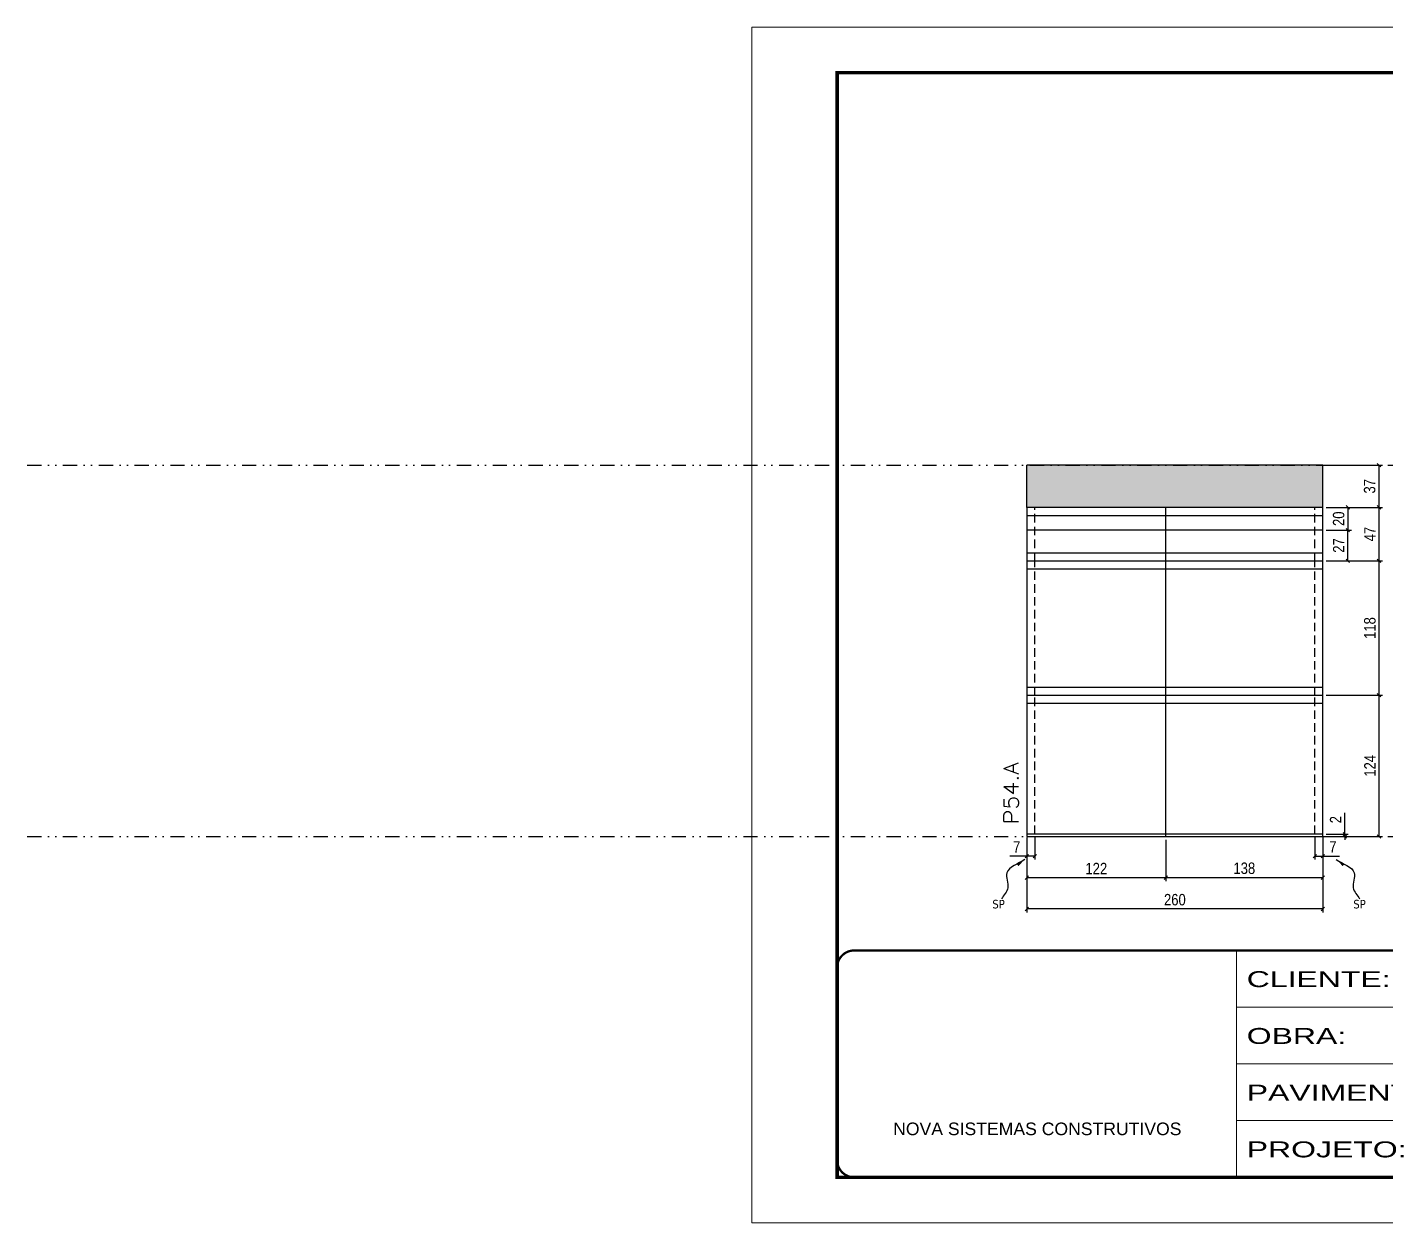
# Model space of a CAD drawing. Header units: millimetres. Extents: x 13777 to 27878, y -21631 to 6985.
# Drawn here: x 13777 to 14970, y 3638 to 4688 of the extents above; entities that cross this region are included whole.
import ezdxf

# ---------------------------------------------------------------- set-up
doc = ezdxf.new("R2010")
doc.units = ezdxf.units.MM
for name, pattern in [('CONTINUO', [0]), ('DASHED', [0.75, 0.5, -0.25]), ('DIVIDE2', [0.625, 0.25, -0.125, 0, -0.125, 0, -0.125]), ('HIDDEN', [0.375, 0.25, -0.125])]:
    doc.linetypes.add(name, pattern=pattern)
for name, color, linetype in [('COTA', 241, 'Continuous'), ('Nível', 160, 'Continuous'), ('Painéis', 200, 'Continuous'), ('SARR_2.2x7', 40, 'Continuous'), ('Sarrafo de Pressão', 42, 'HIDDEN'), ('texto', 7, 'Continuous')]:
    doc.layers.add(name, color=color, linetype=linetype)
for name, color, linetype, lineweight in [('Folhas', 255, 'Continuous', 9), ('SARRAFO DE PRESSAO', 251, 'DASHED', 9), ('Texto Seção', 7, 'Continuous', 15)]:
    doc.layers.add(name, color=color, linetype=linetype, lineweight=lineweight)
doc.styles.add('ARIAL', font='arial.ttf')
doc.styles.add('COTA TECNICA', font='techl___.ttf', dxfattribs={"height": 10})
doc.styles.add('COTA TECNICA-50', font='techl___.ttf', dxfattribs={"height": 10})
doc.styles.add('REGUA-120', font='ROMANS.shx', dxfattribs={"height": 15})
doc.styles.get("Standard").update_dxf_attribs({"font": 'arial.ttf'})
doc.styles.add('Tecnologia', font='')
doc.styles.get('Tecnologia').set_extended_font_data('Forgotten Futurist')
doc.dimstyles.new('COTA PAINEL-50', dxfattribs={"dimtxt": 10, "dimasz": 3, "dimexe": 3, "dimexo": 3, "dimgap": 3, "dimtad": 1, "dimdec": 1, "dimzin": 12, "dimdsep": 46, "dimtxsty": 'COTA TECNICA-50', "dimblk1": 'OBLIQUE', "dimblk2": 'OBLIQUE', "dimsah": 1, "dimcen": 0.9, "dimclrd": 4, "dimclre": 4, "dimclrt": 240, "dimadec": 1, "dimazin": 3, "dimtfac": 1, "dimtdec": 1, "dimtmove": 0, "dimatfit": 3, "dimfxl": 1, "dimtolj": 1, "dimtzin": 12, "dimarcsym": 0})
doc.dimstyles.new('PAINEL', dxfattribs={"dimtxt": 10, "dimasz": 3, "dimexe": 3, "dimexo": 3, "dimgap": 3, "dimtad": 1, "dimdec": 1, "dimzin": 12, "dimdsep": 46, "dimtxsty": 'COTA TECNICA', "dimblk1": 'OBLIQUE', "dimblk2": 'OBLIQUE', "dimsah": 1, "dimcen": 0.9, "dimclrd": 4, "dimclre": 4, "dimclrt": 240, "dimadec": 1, "dimazin": 3, "dimtfac": 1, "dimtdec": 1, "dimtmove": 0, "dimatfit": 3, "dimfxl": 1, "dimtolj": 1, "dimtzin": 12, "dimarcsym": 0})
doc.dimstyles.get("Standard").update_dxf_attribs({"dimtxt": 0.18, "dimasz": 0.18, "dimexe": 0.18, "dimexo": 0.0625, "dimgap": 0.09, "dimtad": 0, "dimtih": 1, "dimtoh": 1, "dimdec": 4, "dimzin": 0, "dimdsep": 46, "dimtxsty": 'Standard', "dimcen": 0.09, "dimadec": 0, "dimazin": 0, "dimtfac": 1, "dimtdec": 4, "dimtofl": 0, "dimtmove": 0, "dimatfit": 3, "dimfxl": 1, "dimtolj": 1, "dimtzin": 0, "dimarcsym": 0})

# ---------------------------------------------------------------- blocks, each defined once
blk = doc.blocks.new('9999999999')
at = {"color": 30, "linetype": 'CONTINUO'}
for p, q in [((98564.6, 34230.2), (98564.6, 34429.4)), ((98564.6, 34379.6), (99584, 34379.6)), ((98564.6, 34329.8), (99488, 34329.8)), ((99584, 34329.8), (99488, 34329.8)), ((99488, 34329.8), (99488, 34230.2)), ((98564.6, 34280), (99488, 34280))]:
    blk.add_line(p, q, dxfattribs=at)
at = {"color": 30, "linetype": 'CONTINUO', "const_width": 2}
blk.add_lwpolyline([(99584, 34230.2), (99584, 34414.4, 0.414214), (99569, 34429.4), (98229, 34429.4, 0.414214), (98214, 34414.4), (98214, 34245.2, 0.414214), (98229, 34230.2), (99584, 34230.2)], format="xyb", dxfattribs=at)
at = {"layer": 'Folhas'}
blk.add_lwpolyline([(98139, 34190.2), (99624, 34190.2), (99624, 35240.2), (98139, 35240.2)], close=True, dxfattribs=at)
at = {"layer": 'Folhas', "color": 30, "const_width": 3}
blk.add_lwpolyline([(98214, 34230.2), (99584, 34230.2), (99584, 35200.2), (98214, 35200.2)], close=True, dxfattribs=at)
at = {"color": 7, "linetype": 'Continuous', "ltscale": 5, "style": 'ARIAL'}
for s, height, p in [('SKR', 15.48, (98837.7, 34393.1)), ('LEAF LOEFGREN', 15.483, (98837.7, 34343.3)), ('4° SUBSOLO', 15.48, (98837.7, 34293.5)), ('NOVA SISTEMAS CONSTRUTIVOS', 11.059, (98263.2, 34267.2)), ('PILARES', 15.48, (98837.7, 34243.7))]:
    blk.add_text(s, height=height, dxfattribs=at).set_placement(p)
at = {"layer": 'Folhas', "color": 7, "style": 'Tecnologia', "width": 1.5}
for s, p in [('CLIENTE:', (98573.7, 34397.2)), ('OBRA:', (98573.7, 34347.3)), ('PAVIMENTO:', (98573.7, 34297.5)), ('PROJETO:', (98573.7, 34247.7))]:
    blk.add_text(s, height=14, dxfattribs=at).set_placement(p)
blk = doc.blocks.new('_Oblique')
at = {"color": 0, "linetype": 'ByBlock', "lineweight": -2}
blk.add_line((-0.5, -0.5), (0.5, 0.5), dxfattribs=at)
blk = doc.blocks.new('*D137')
at = {"layer": 'COTA', "color": 4, "lineweight": -2, "transparency": 16777216}
for p, q in [((14655.1, 3975.9), (14655.1, 3910.2)), ((14915.1, 3975.9), (14915.1, 3910.2)), ((14915.1, 3913.2), (14655.1, 3913.2))]:
    blk.add_line(p, q, dxfattribs=at)
at = {"layer": 'Defpoints', "color": 0, "transparency": 16777216}
for p in [(14655.1, 3978.9), (14915.1, 3978.9), (14655.1, 3913.2)]:
    blk.add_point(p, dxfattribs=at)
at = {"layer": 'COTA', "color": 4, "lineweight": -2, "transparency": 16777216, "xscale": 3, "yscale": 3, "zscale": 3, "rotation": 180}
blk.add_blockref('_Oblique', (14655.1, 3913.2), dxfattribs=at)
at = {"layer": 'COTA', "color": 4, "lineweight": -2, "transparency": 16777216, "xscale": 3, "yscale": 3, "zscale": 3}
blk.add_blockref('_Oblique', (14915.1, 3913.2), dxfattribs=at)
at = {"layer": 'COTA', "color": 240, "transparency": 16777216, "insert": (14785.1, 3921.3), "char_height": 10, "attachment_point": 5, "style": 'COTA TECNICA'}
blk.add_mtext('\\A1;260', dxfattribs=at)
blk = doc.blocks.new('*D138')
at = {"layer": 'COTA', "color": 4, "lineweight": -2, "transparency": 16777216}
for p, q in [((14908.1, 3975.9), (14908.1, 3956.6)), ((14915.1, 3973.9), (14915.1, 3956.6)), ((14908.1, 3959.6), (14915.1, 3959.6)), ((14915.1, 3959.6), (14929.8, 3959.6))]:
    blk.add_line(p, q, dxfattribs=at)
at = {"layer": 'Defpoints', "color": 0, "transparency": 16777216}
for p in [(14908.1, 3978.9), (14915.1, 3976.9), (14915.1, 3959.6)]:
    blk.add_point(p, dxfattribs=at)
at = {"layer": 'COTA', "color": 4, "lineweight": -2, "transparency": 16777216, "xscale": 3, "yscale": 3, "zscale": 3, "rotation": 180}
blk.add_blockref('_Oblique', (14908.1, 3959.6), dxfattribs=at)
at = {"layer": 'COTA', "color": 4, "lineweight": -2, "transparency": 16777216, "xscale": 3, "yscale": 3, "zscale": 3}
blk.add_blockref('_Oblique', (14915.1, 3959.6), dxfattribs=at)
at = {"layer": 'COTA', "color": 240, "transparency": 16777216, "insert": (14923.9, 3967.7), "char_height": 10, "attachment_point": 5, "style": 'COTA TECNICA-50'}
blk.add_mtext('\\A1;7', dxfattribs=at)
blk = doc.blocks.new('*D139')
at = {"layer": 'COTA', "color": 4, "lineweight": -2, "transparency": 16777216}
for p, q in [((14655.1, 3973.9), (14655.1, 3956.6)), ((14662.1, 3975.9), (14662.1, 3956.6)), ((14655.1, 3959.6), (14640.3, 3959.6)), ((14662.1, 3959.6), (14655.1, 3959.6))]:
    blk.add_line(p, q, dxfattribs=at)
at = {"layer": 'Defpoints', "color": 0, "transparency": 16777216}
for p in [(14655.1, 3976.9), (14662.1, 3978.9), (14655.1, 3959.6)]:
    blk.add_point(p, dxfattribs=at)
at = {"layer": 'COTA', "color": 4, "lineweight": -2, "transparency": 16777216, "xscale": 3, "yscale": 3, "zscale": 3, "rotation": 180}
blk.add_blockref('_Oblique', (14655.1, 3959.6), dxfattribs=at)
at = {"layer": 'COTA', "color": 4, "lineweight": -2, "transparency": 16777216, "xscale": 3, "yscale": 3, "zscale": 3}
blk.add_blockref('_Oblique', (14662.1, 3959.6), dxfattribs=at)
at = {"layer": 'COTA', "color": 240, "transparency": 16777216, "insert": (14646.2, 3967.7), "char_height": 10, "attachment_point": 5, "style": 'COTA TECNICA-50'}
blk.add_mtext('\\A1;7', dxfattribs=at)
blk = doc.blocks.new('*D140')
at = {"layer": 'COTA', "color": 4, "lineweight": -2, "transparency": 16777216}
for p, q in [((14934.3, 3978.9), (14934.3, 3997.7)), ((14918.1, 3978.9), (14937.3, 3978.9)), ((14918.1, 3976.9), (14937.3, 3976.9)), ((14934.3, 3976.9), (14934.3, 3978.9)), ((14934.3, 3976.9), (14934.3, 3973.9))]:
    blk.add_line(p, q, dxfattribs=at)
at = {"layer": 'Defpoints', "color": 0, "transparency": 16777216}
for p in [(14915.1, 3978.9), (14915.1, 3976.9), (14934.3, 3976.9)]:
    blk.add_point(p, dxfattribs=at)
at = {"layer": 'COTA', "color": 4, "lineweight": -2, "transparency": 16777216, "xscale": 3, "yscale": 3, "zscale": 3}
for p, rotation in [((14934.3, 3978.9), 270), ((14934.3, 3976.9), 90)]:
    blk.add_blockref('_Oblique', p, dxfattribs=dict(at, rotation=rotation))
at = {"layer": 'COTA', "color": 240, "transparency": 16777216, "insert": (14926.3, 3991.6), "char_height": 10, "attachment_point": 5, "rotation": 90, "style": 'COTA TECNICA-50'}
blk.add_mtext('\\A1;2', dxfattribs=at)
blk = doc.blocks.new('*D144')
at = {"layer": 'COTA', "color": 4, "lineweight": -2, "transparency": 16777216}
for p, q in [((14918.1, 4302.9), (14967.4, 4302.9)), ((14964.4, 4265.9), (14964.4, 4302.9)), ((14918.1, 4265.9), (14967.4, 4265.9))]:
    blk.add_line(p, q, dxfattribs=at)
at = {"layer": 'Defpoints', "color": 0, "transparency": 16777216}
for p in [(14915.1, 4302.9), (14964.4, 4302.9), (14915.1, 4265.9)]:
    blk.add_point(p, dxfattribs=at)
at = {"layer": 'COTA', "color": 4, "lineweight": -2, "transparency": 16777216, "xscale": 3, "yscale": 3, "zscale": 3}
for p, rotation in [((14964.4, 4302.9), 90), ((14964.4, 4265.9), 270)]:
    blk.add_blockref('_Oblique', p, dxfattribs=dict(at, rotation=rotation))
at = {"layer": 'COTA', "color": 240, "transparency": 16777216, "insert": (14956.2, 4284.4), "char_height": 10, "attachment_point": 5, "rotation": 90, "style": 'COTA TECNICA-50'}
blk.add_mtext('\\A1;37', dxfattribs=at)
blk = doc.blocks.new('*D141')
at = {"layer": 'COTA', "color": 4, "lineweight": -2, "transparency": 16777216}
for p, q in [((14918.1, 4218.9), (14967.4, 4218.9)), ((14964.4, 4100.9), (14964.4, 4218.9)), ((14918.1, 4100.9), (14967.4, 4100.9))]:
    blk.add_line(p, q, dxfattribs=at)
at = {"layer": 'Defpoints', "color": 0, "transparency": 16777216}
for p in [(14915.1, 4218.9), (14964.4, 4218.9), (14915.1, 4100.9)]:
    blk.add_point(p, dxfattribs=at)
at = {"layer": 'COTA', "color": 4, "lineweight": -2, "transparency": 16777216, "xscale": 3, "yscale": 3, "zscale": 3}
for p, rotation in [((14964.4, 4218.9), 90), ((14964.4, 4100.9), 270)]:
    blk.add_blockref('_Oblique', p, dxfattribs=dict(at, rotation=rotation))
at = {"layer": 'COTA', "color": 240, "transparency": 16777216, "insert": (14956.4, 4159.9), "char_height": 10, "attachment_point": 5, "rotation": 90, "style": 'COTA TECNICA-50'}
blk.add_mtext('\\A1;118', dxfattribs=at)
blk = doc.blocks.new('*D142')
at = {"layer": 'COTA', "color": 4, "lineweight": -2, "transparency": 16777216}
for p, q in [((14918.1, 4265.9), (14967.4, 4265.9)), ((14964.4, 4218.9), (14964.4, 4265.9)), ((14918.1, 4218.9), (14967.4, 4218.9))]:
    blk.add_line(p, q, dxfattribs=at)
at = {"layer": 'Defpoints', "color": 0, "transparency": 16777216}
for p in [(14915.1, 4265.9), (14964.4, 4265.9), (14915.1, 4218.9)]:
    blk.add_point(p, dxfattribs=at)
at = {"layer": 'COTA', "color": 4, "lineweight": -2, "transparency": 16777216, "xscale": 3, "yscale": 3, "zscale": 3}
for p, rotation in [((14964.4, 4265.9), 90), ((14964.4, 4218.9), 270)]:
    blk.add_blockref('_Oblique', p, dxfattribs=dict(at, rotation=rotation))
at = {"layer": 'COTA', "color": 240, "transparency": 16777216, "insert": (14956.4, 4242.4), "char_height": 10, "attachment_point": 5, "rotation": 90, "style": 'COTA TECNICA-50'}
blk.add_mtext('\\A1;47', dxfattribs=at)
blk = doc.blocks.new('*D145')
at = {"layer": 'COTA', "color": 4, "linetype": 'ByBlock', "lineweight": -2, "transparency": 16777216}
for p, q in [((14918.1, 4100.9), (14967.4, 4100.9)), ((14964.4, 3976.9), (14964.4, 4100.9)), ((14918.1, 3976.9), (14967.4, 3976.9))]:
    blk.add_line(p, q, dxfattribs=at)
at = {"layer": 'Defpoints', "color": 0, "linetype": 'ByBlock', "transparency": 16777216}
for p in [(14915.1, 4100.9), (14964.4, 4100.9), (14915.1, 3976.9)]:
    blk.add_point(p, dxfattribs=at)
at = {"layer": 'COTA', "color": 4, "linetype": 'ByBlock', "lineweight": -2, "transparency": 16777216, "xscale": 3, "yscale": 3, "zscale": 3}
for p, rotation in [((14964.4, 4100.9), 90), ((14964.4, 3976.9), 270)]:
    blk.add_blockref('_Oblique', p, dxfattribs=dict(at, rotation=rotation))
at = {"layer": 'COTA', "color": 240, "linetype": 'ByBlock', "transparency": 16777216, "insert": (14956.4, 4038.9), "char_height": 10, "attachment_point": 5, "rotation": 90, "style": 'COTA TECNICA'}
blk.add_mtext('\\A1;124', dxfattribs=at)
blk = doc.blocks.new('*D146')
at = {"layer": 'COTA', "color": 4, "linetype": 'ByBlock', "lineweight": -2, "transparency": 16777216}
for p, q in [((14918.1, 4100.9), (14967.4, 4100.9)), ((14964.4, 3976.9), (14964.4, 4100.9)), ((14918.1, 3976.9), (14967.4, 3976.9))]:
    blk.add_line(p, q, dxfattribs=at)
at = {"layer": 'Defpoints', "color": 0, "linetype": 'ByBlock', "transparency": 16777216}
for p in [(14915.1, 4100.9), (14964.4, 4100.9), (14915.1, 3976.9)]:
    blk.add_point(p, dxfattribs=at)
at = {"layer": 'COTA', "color": 4, "linetype": 'ByBlock', "lineweight": -2, "transparency": 16777216, "xscale": 3, "yscale": 3, "zscale": 3}
for p, rotation in [((14964.4, 4100.9), 90), ((14964.4, 3976.9), 270)]:
    blk.add_blockref('_Oblique', p, dxfattribs=dict(at, rotation=rotation))
at = {"layer": 'COTA', "color": 240, "linetype": 'ByBlock', "transparency": 16777216, "insert": (14956.4, 4038.9), "char_height": 10, "attachment_point": 5, "rotation": 90, "style": 'COTA TECNICA'}
blk.add_mtext('\\A1;124', dxfattribs=at)
blk = doc.blocks.new('*D147')
at = {"layer": 'COTA', "color": 4, "lineweight": -2, "transparency": 16777216}
for p, q in [((14918.1, 4265.9), (14940.1, 4265.9)), ((14937.1, 4265.9), (14937.1, 4245.9)), ((14918.1, 4245.9), (14940.1, 4245.9))]:
    blk.add_line(p, q, dxfattribs=at)
at = {"layer": 'Defpoints', "color": 0, "transparency": 16777216}
for p in [(14915.1, 4265.9), (14915.1, 4245.9), (14937.1, 4245.9)]:
    blk.add_point(p, dxfattribs=at)
at = {"layer": 'COTA', "color": 4, "lineweight": -2, "transparency": 16777216, "xscale": 3, "yscale": 3, "zscale": 3}
for p, rotation in [((14937.1, 4265.9), 90), ((14937.1, 4245.9), 270)]:
    blk.add_blockref('_Oblique', p, dxfattribs=dict(at, rotation=rotation))
at = {"layer": 'COTA', "color": 240, "transparency": 16777216, "insert": (14929, 4255.9), "char_height": 10, "attachment_point": 5, "rotation": 90, "style": 'COTA TECNICA-50'}
blk.add_mtext('\\A1;20', dxfattribs=at)
blk = doc.blocks.new('*D143')
at = {"layer": 'COTA', "color": 4, "lineweight": -2, "transparency": 16777216}
for p, q in [((14918.1, 4245.9), (14940.1, 4245.9)), ((14937.1, 4218.9), (14937.1, 4245.9)), ((14918.1, 4218.9), (14940.1, 4218.9))]:
    blk.add_line(p, q, dxfattribs=at)
at = {"layer": 'Defpoints', "color": 0, "transparency": 16777216}
for p in [(14915.1, 4245.9), (14937.1, 4245.9), (14915.1, 4218.9)]:
    blk.add_point(p, dxfattribs=at)
at = {"layer": 'COTA', "color": 4, "lineweight": -2, "transparency": 16777216, "xscale": 3, "yscale": 3, "zscale": 3}
for p, rotation in [((14937.1, 4245.9), 90), ((14937.1, 4218.9), 270)]:
    blk.add_blockref('_Oblique', p, dxfattribs=dict(at, rotation=rotation))
at = {"layer": 'COTA', "color": 240, "transparency": 16777216, "insert": (14929, 4232.4), "char_height": 10, "attachment_point": 5, "rotation": 90, "style": 'COTA TECNICA'}
blk.add_mtext('\\A1;27', dxfattribs=at)
blk = doc.blocks.new('*D148')
at = {"layer": 'COTA', "color": 4, "lineweight": -2, "transparency": 16777216}
for p, q in [((14777.1, 3973.9), (14777.1, 3937.7)), ((14915.1, 3973.9), (14915.1, 3937.7)), ((14777.1, 3940.7), (14915.1, 3940.7))]:
    blk.add_line(p, q, dxfattribs=at)
at = {"layer": 'Defpoints', "color": 0, "transparency": 16777216}
for p in [(14777.1, 3976.9), (14915.1, 3976.9), (14915.1, 3940.7)]:
    blk.add_point(p, dxfattribs=at)
at = {"layer": 'COTA', "color": 4, "lineweight": -2, "transparency": 16777216, "xscale": 3, "yscale": 3, "zscale": 3, "rotation": 180}
blk.add_blockref('_Oblique', (14777.1, 3940.7), dxfattribs=at)
at = {"layer": 'COTA', "color": 4, "lineweight": -2, "transparency": 16777216, "xscale": 3, "yscale": 3, "zscale": 3}
blk.add_blockref('_Oblique', (14915.1, 3940.7), dxfattribs=at)
at = {"layer": 'COTA', "color": 240, "transparency": 16777216, "insert": (14846.1, 3948.9), "char_height": 10, "attachment_point": 5, "style": 'COTA TECNICA'}
blk.add_mtext('\\A1;138', dxfattribs=at)
blk = doc.blocks.new('*D149')
at = {"layer": 'COTA', "color": 4, "lineweight": -2, "transparency": 16777216}
for p, q in [((14655.1, 3973.9), (14655.1, 3937.7)), ((14777.1, 3973.9), (14777.1, 3937.7)), ((14655.1, 3940.7), (14777.1, 3940.7))]:
    blk.add_line(p, q, dxfattribs=at)
at = {"layer": 'Defpoints', "color": 0, "transparency": 16777216}
for p in [(14655.1, 3976.9), (14777.1, 3976.9), (14777.1, 3940.7)]:
    blk.add_point(p, dxfattribs=at)
at = {"layer": 'COTA', "color": 4, "lineweight": -2, "transparency": 16777216, "xscale": 3, "yscale": 3, "zscale": 3, "rotation": 180}
blk.add_blockref('_Oblique', (14655.1, 3940.7), dxfattribs=at)
at = {"layer": 'COTA', "color": 4, "lineweight": -2, "transparency": 16777216, "xscale": 3, "yscale": 3, "zscale": 3}
blk.add_blockref('_Oblique', (14777.1, 3940.7), dxfattribs=at)
at = {"layer": 'COTA', "color": 240, "transparency": 16777216, "insert": (14716.1, 3948.7), "char_height": 10, "attachment_point": 5, "style": 'COTA TECNICA'}
blk.add_mtext('\\A1;122', dxfattribs=at)

msp = doc.modelspace()

# ---------------------------------------------------------------- hatches: boundary and pattern name
at = {"layer": 'COTA', "linetype": 'ByBlock'}
h = msp.add_hatch(dxfattribs=at)
h.set_pattern_fill('AR-CONC', color=256, scale=0.03)
h.set_pattern_definition([(50, (9212.998, -6700.5824), (5.46554, -0.4781726), [0.5715, -6.2865]), (355, (9212.998, -6700.5824), (-1.0573026, 5.7317054), [0.4572, -5.0292175]), (100.451445, (9213.4536, -6700.622), (4.4082374, 5.2535326), [0.4857003, -5.3427073]), (46.1842, (9212.998, -6699.0584), (8.1323712, -1.26127), [0.85725, -9.42975]), (96.63556, (9213.676, -6699.1635), (7.122124, 7.4227837), [0.7285507, -8.014068]), (351.18415, (9212.998, -6699.058), (7.122124, 7.422784), [0.685799, -7.543792]), (21, (9213.76, -6699.4394), (4.5484317, -3.067956), [0.5715, -6.2865]), (326, (9213.76, -6699.4394), (1.8540609, 5.525639), [0.4572, -5.0292]), (71.451445, (9214.139, -6699.695), (6.4024926, 2.457683), [0.4857003, -5.3426981]), (37.5, (9212.9982, -6700.5824), (0.0926581, 2.53665117), [0, -4.96824, 0, -5.1054, 0, -5.04825]), (7.5, (9212.9982, -6700.5824), (2.0045899, 3.00541724), [0, -2.91084, 0, -4.85394, 0, -1.92405]), (327.5, (9211.299, -6700.5824), (4.06771786, -0.17186232), [0, -1.905, 0, -5.9436, 0, -7.8867]), (317.5, (9210.537, -6700.5824), (4.4438754, 0.7627947), [0, -2.4765, 0, -3.94716, 0, -5.6007])])
h.paths.add_polyline_path([(14915.08, 4265.86), (14915.08, 4302.86), (14655.08, 4302.86), (14655.08, 4265.86)])

# ---------------------------------------------------------------- linework, layer by layer
for p, q in [((14915.08, 4302.86), (14655.08, 4302.86)), ((14655.08, 4265.86), (14655.08, 4302.86)), ((14915.08, 4265.86), (14915.08, 4302.86))]:
    msp.add_line(p, q, dxfattribs=at)
at = {"layer": 'Nível', "color": 4, "linetype": 'DIVIDE2', "ltscale": 50}
for p, q in [((13777.11, 4302.86), (21531.15, 4302.86)), ((13777.11, 3976.86), (21531.15, 3976.86))]:
    msp.add_line(p, q, dxfattribs=at)
at = {"layer": 'Painéis'}
for p, q in [((14915.08, 4265.86), (14655.08, 4265.86)), ((14655.08, 4265.86), (14655.08, 3978.86)), ((14777.08, 3976.86), (14777.08, 4265.86)), ((14915.08, 3978.86), (14915.08, 4265.86)), ((14915.08, 4245.86), (14655.08, 4245.86)), ((14655.08, 4218.86), (14915.08, 4218.86)), ((14655.08, 4100.86), (14915.08, 4100.86))]:
    msp.add_line(p, q, dxfattribs=at)
msp.add_lwpolyline([(14915.08, 3978.86), (14655.08, 3978.86), (14655.08, 3976.86), (14915.08, 3976.86)], close=True, dxfattribs=at)
at = {"layer": 'SARR_2.2x7'}
for p, q in [((14655.08, 4258.86), (14915.08, 4258.86)), ((14655.08, 4225.86), (14915.08, 4225.86)), ((14655.08, 4211.86), (14915.08, 4211.86)), ((14655.08, 4107.86), (14915.08, 4107.86)), ((14655.08, 4093.86), (14915.08, 4093.86))]:
    msp.add_line(p, q, dxfattribs=at)
at = {"layer": 'Sarrafo de Pressão', "ltscale": 30}
for p, q in [((14662.08, 4218.86), (14662.08, 4265.86)), ((14908.08, 4218.86), (14908.08, 4265.86)), ((14662.08, 4100.86), (14662.08, 4218.86)), ((14908.08, 4100.86), (14908.08, 4218.86)), ((14662.08, 3978.86), (14662.08, 4100.86)), ((14908.08, 3978.86), (14908.08, 4100.86))]:
    msp.add_line(p, q, dxfattribs=at)

# ---------------------------------------------------------------- block references
at = {"layer": 'SARRAFO DE PRESSAO', "color": 6, "linetype": 'ByBlock'}
msp.add_blockref('9999999999', (-83725.51, -30552.63), dxfattribs=at)

# ---------------------------------------------------------------- texts
at = {"layer": 'texto', "color": 0, "char_height": 7.5, "attachment_point": 5}
for insert in [(14630.3, 3917.37), (14947.33, 3917.37)]:
    msp.add_mtext('{\\fTahoma|b0|i0|c0|p34;\\C4;SP}', dxfattribs=dict(at, insert=insert))
at = {"layer": 'Texto Seção', "style": 'REGUA-120', "width": 1.1}
msp.add_text('P54.A', height=13, rotation=90, dxfattribs=at).set_placement((14647.83, 3987.62))

# ---------------------------------------------------------------- dimensions: what is measured, and where the dimension line sits
at = {"layer": 'COTA'}
for base, p1, p2, angle, dimstyle, picture, middle in [((14964.45, 4302.86), (14915.08, 4265.86), (14915.08, 4302.86), 90, 'COTA PAINEL-50', '*D144', (14956.23, 4284.36)), ((14964.45, 4265.86), (14915.08, 4218.86), (14915.08, 4265.86), 90, 'COTA PAINEL-50', '*D142', (14956.37, 4242.36)), ((14937.08, 4245.86), (14915.08, 4218.86), (14915.08, 4245.86), 90, 'PAINEL', '*D143', (14929, 4232.36)), ((14964.45, 4218.86), (14915.08, 4100.86), (14915.08, 4218.86), 90, 'COTA PAINEL-50', '*D141', (14956.35, 4159.86)), ((14655.08, 3959.62), (14662.08, 3978.86), (14655.08, 3976.86), 180, 'COTA PAINEL-50', '*D139', (14646.22, 3967.69))]:
    dim = msp.add_linear_dim(base=base, p1=p1, p2=p2, angle=angle, dimstyle=dimstyle, dxfattribs=at)
    dim.commit()
    dim.dimension.update_dxf_attribs({"geometry": picture, "text_midpoint": middle})
for base, p1, p2, picture, middle in [((14937.08, 4245.86), (14915.08, 4265.86), (14915.08, 4245.86), '*D147', (14937.08, 4255.86)), ((14934.34, 3976.86), (14915.08, 3978.86), (14915.08, 3976.86), '*D140', (14934.34, 3991.61))]:
    dim = msp.add_linear_dim(base=base, p1=p1, p2=p2, angle=90, dimstyle='COTA PAINEL-50', dxfattribs=at)
    dim.commit()
    dim.dimension.update_dxf_attribs({"geometry": picture, "text_midpoint": middle, "dimtype": 160})
at = {"layer": 'COTA', "linetype": 'ByBlock'}
for picture in ['*D145', '*D146']:
    dim = msp.add_aligned_dim(p1=(14915.08, 3976.86), p2=(14915.08, 4100.86), distance=-49.37, dimstyle='PAINEL', dxfattribs=at)
    dim.commit()
    dim.dimension.update_dxf_attribs({"geometry": picture, "text_midpoint": (14956.37, 4038.86)})
at = {"layer": 'COTA'}
dim = msp.add_linear_dim(base=(14655.08, 3913.24), p1=(14915.08, 3978.86), p2=(14655.08, 3978.86), angle=180, dimstyle='PAINEL', override={"dimarcsym": 2}, dxfattribs=at)
dim.commit()
dim.dimension.update_dxf_attribs({"geometry": '*D137', "text_midpoint": (14785.08, 3921.35)})
for base, p1, p2, dimstyle, picture, middle in [((14777.08, 3940.68), (14655.08, 3976.86), (14777.08, 3976.86), 'PAINEL', '*D149', (14716.08, 3948.74)), ((14915.08, 3959.62), (14908.08, 3978.86), (14915.08, 3976.86), 'COTA PAINEL-50', '*D138', (14923.95, 3967.69))]:
    dim = msp.add_linear_dim(base=base, p1=p1, p2=p2, dimstyle=dimstyle, dxfattribs=at)
    dim.commit()
    dim.dimension.update_dxf_attribs({"geometry": picture, "text_midpoint": middle})
dim = msp.add_linear_dim(base=(14915.08, 3940.68), p1=(14777.08, 3976.86), p2=(14915.08, 3976.86), dimstyle='PAINEL', override={"dimtmove": 1}, dxfattribs=at)
dim.commit()
dim.dimension.update_dxf_attribs({"geometry": '*D148', "text_midpoint": (14846.08, 3948.92)})

# ---------------------------------------------------------------- leaders
at = {"layer": 'COTA', "path_type": 1}
for points in [[(14653.25, 3956.68), (14637.47, 3944.84), (14638.39, 3931.84), (14632.84, 3922.06)], [(14926.91, 3956.68), (14942.69, 3944.84), (14941.77, 3931.84), (14947.32, 3922.06)]]:
    msp.add_leader(points, dimstyle='Standard', override={"dimasz": 8}, dxfattribs=at)

doc.saveas('drawing.dxf')
